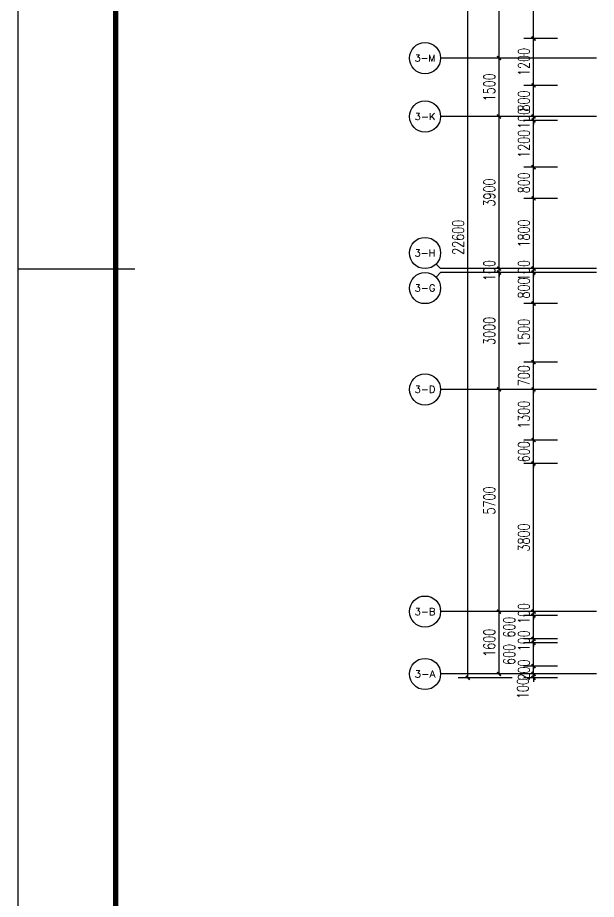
# Model space of a CAD drawing. Extents: x -59851 to 653804, y -249523 to 437614.
# Drawn here: x -59851 to -44989, y 1623 to 24244 of the extents above; entities that cross this region are included whole.
import ezdxf
from ezdxf.enums import TextEntityAlignment as Align

# ---------------------------------------------------------------- set-up
doc = ezdxf.new("R2010")
doc.units = 0
doc.header["$LTSCALE"] = 1000
doc.header["$MEASUREMENT"] = 0
for name, color, linetype in [('A-第三道尺寸线', 105, 'Continuous'), ('AXIS', 3, 'Continuous'), ('AXIS_TEXT', 7, 'Continuous'), ('LABEL_FIXBOX_PM', 7, 'Continuous'), ('LABEL_TXT_PM', 1, 'Continuous')]:
    doc.layers.add(name, color=color, linetype=linetype)
doc.styles.add('_TCH_AXIS', font='COMPLEX', dxfattribs={"bigfont": 'GBCBIG'})
doc.styles.add('_TCH_DIM_T3', font='SIMPLEX.shx', dxfattribs={"width": 0.705882, "bigfont": 'GBCBIG.shx'})
doc.styles.add('COMPLEX', font='COMPLEX')
doc.styles.add('LABEL_TXT_PM', font='pm_njadri_romans1.shx', dxfattribs={"width": 0.7, "bigfont": 'pm_njadri_hztxt.shx'})
doc.dimstyles.new('_TCH_ARCH&&100', dxfattribs={"dimtxt": 297.5, "dimasz": 100, "dimexe": 250, "dimexo": 300, "dimgap": 100, "dimtad": 1, "dimdec": 0, "dimzin": 0, "dimdsep": 46, "dimtxsty": '_TCH_DIM_T3', "dimblk": 'ARCHTICK', "dimcen": 0.09, "dimclrt": 7, "dimazin": 2, "dimtfac": 1, "dimtdec": 0, "dimtix": 1, "dimtmove": 2, "dimatfit": 3, "dimfxl": 0, "dimtolj": 1, "dimtzin": 0, "dimarcsym": 0})

# ---------------------------------------------------------------- blocks, each defined once
blk = doc.blocks.new('PMSheet_A1_20150113_5-3892016032414355901')
at = {"layer": 'LABEL_FIXBOX_PM'}
blk.add_lwpolyline([(0, 594), (841, 594), (841, 0), (0, 0)], close=True, dxfattribs=at)
at = {"layer": 'LABEL_FIXBOX_PM', "const_width": 1.4}
blk.add_lwpolyline([(831, 584), (25, 584), (25, 10), (831, 10)], close=True, dxfattribs=at)
at = {"layer": 'LABEL_FIXBOX_PM', "const_width": 0.35}
blk.add_lwpolyline([(0, 297), (30, 297)], dxfattribs=at)
at = {"layer": 'LABEL_TXT_PM', "style": 'LABEL_TXT_PM'}
for tag, height, width, p in [('修改图应说明理由', 4.5, 0.7, (788.35, 468.8)), ('出图章签名', 4.5, 0.7, (759.46, 338.09)), ('建设单位_U01', 4.5, 0.7, (800.9, 212.14)), ('建设单位', 4.5, 0.7, (800.9, 210.2)), ('建设单位_D01', 4.5, 0.7, (800.9, 207.4)), ('项目名称_U01', 4.5, 0.7, (800.9, 200.42)), ('项目名称', 4.5, 0.7, (800.9, 198.19)), ('项目名称_D01', 4.5, 0.7, (800.9, 195.3)), ('设计编号', 4.5, 0.6, (780.76, 187.9)), ('分项号', 4.5, 0.6, (820.26, 188)), ('项目经理', 4.5, 0.7, (780.26, 172)), ('项目经理签名', 4.5, 0.7, (810.18, 172.26)), ('审定', 4.5, 0.7, (780.26, 163.9)), ('审定签名', 4.5, 0.7, (810.18, 164.16)), ('审核', 4.5, 0.7, (780.26, 156)), ('审核签名', 4.5, 0.7, (810.18, 156.26)), ('项目负责', 4.5, 0.7, (780.26, 148)), ('项目负责签名', 4.5, 0.7, (810.18, 148.26)), ('专业负责', 4.5, 0.7, (780.26, 140)), ('专业负责签名', 4.5, 0.7, (810.18, 140.26)), ('校对', 4.5, 0.7, (780.26, 131.9)), ('校对签名', 4.5, 0.7, (810.18, 132.16)), ('设计', 4.5, 0.7, (780.26, 124)), ('设计签名', 4.5, 0.7, (810.18, 124.26)), ('绘制', 4.5, 0.7, (780.26, 115.9)), ('绘制签名', 4.5, 0.7, (810.18, 116.16)), ('方案_01', 4.5, 0.7, (780.26, 95.9)), ('方案_01签名', 4.5, 0.7, (810.18, 96.16)), ('方案_02', 4.5, 0.7, (780.26, 87.9)), ('方案_02签名', 4.5, 0.7, (810.18, 88.16)), ('方案_03', 4.5, 0.7, (780.29, 79.9)), ('方案_03签名', 4.5, 0.7, (810.2, 80.16)), ('方案_04签名', 4.5, 0.7, (810.18, 72.16)), ('方案_04', 4.5, 0.7, (780.26, 71.9)), ('图名_U02', 4.5, 0.7, (790.5, 60.2)), ('图名_U01', 4.5, 0.7, (790.5, 54.2)), ('图名', 4.5, 0.7, (790.5, 47.96)), ('图名_D01', 4.5, 0.7, (790.5, 42.4)), ('图名_D02', 4.5, 0.7, (790.5, 37)), ('图号', 3.5, 0.7, (760.97, 20.95)), ('图档号', 3.5, 0.7, (781.1, 20.95)), ('日期', 3.5, 0.7, (801.07, 20.95)), ('版本号', 3.5, 0.7, (820.27, 20.95))]:
    blk.add_attdef(tag, text='', height=height, dxfattribs=dict(at, width=width)).set_placement(p, align=Align.CENTER)
blk = doc.blocks.new('_ArchTick')
at = {"color": 0, "linetype": 'ByBlock', "const_width": 0.4}
blk.add_lwpolyline([(-0.5, -0.5), (0.5, 0.5)], dxfattribs=at)
blk = doc.blocks.new('*D2338')
at = {"layer": 'A-第三道尺寸线', "color": 0, "lineweight": -2, "transparency": 16777216}
for p, q in [((-45984, 27206), (-46852, 27206)), ((-46602, 23706), (-46602, 27206)), ((-45984, 23706), (-46852, 23706))]:
    blk.add_line(p, q, dxfattribs=at)
at = {"layer": 'Defpoints', "color": 0, "transparency": 16777216}
for p in [(-46602, 27206), (-45684, 27206), (-45684, 23706)]:
    blk.add_point(p, dxfattribs=at)
at = {"layer": 'A-第三道尺寸线', "color": 0, "lineweight": -2, "transparency": 16777216, "xscale": 100, "yscale": 100, "zscale": 100}
for p, rotation in [((-46602, 27206), 90), ((-46602, 23706), 270)]:
    blk.add_blockref('_ArchTick', p, dxfattribs=dict(at, rotation=rotation))
at = {"layer": 'A-第三道尺寸线', "color": 7, "transparency": 16777216, "insert": (-46851, 25456), "char_height": 297.5, "attachment_point": 5, "rotation": 90, "style": '_TCH_DIM_T3'}
blk.add_mtext('\\A1;3500', dxfattribs=at)
blk = doc.blocks.new('*D2339')
at = {"layer": 'A-第三道尺寸线', "color": 0, "lineweight": -2, "transparency": 16777216}
for p, q in [((-45984, 23706), (-46852, 23706)), ((-46602, 22506), (-46602, 23706)), ((-45984, 22506), (-46852, 22506))]:
    blk.add_line(p, q, dxfattribs=at)
at = {"layer": 'Defpoints', "color": 0, "transparency": 16777216}
for p in [(-46602, 23706), (-45684, 23706), (-45684, 22506)]:
    blk.add_point(p, dxfattribs=at)
at = {"layer": 'A-第三道尺寸线', "color": 0, "lineweight": -2, "transparency": 16777216, "xscale": 100, "yscale": 100, "zscale": 100}
for p, rotation in [((-46602, 23706), 90), ((-46602, 22506), 270)]:
    blk.add_blockref('_ArchTick', p, dxfattribs=dict(at, rotation=rotation))
at = {"layer": 'A-第三道尺寸线', "color": 7, "transparency": 16777216, "insert": (-46851, 23106), "char_height": 297.5, "attachment_point": 5, "rotation": 90, "style": '_TCH_DIM_T3'}
blk.add_mtext('\\A1;1200', dxfattribs=at)
blk = doc.blocks.new('*D2340')
at = {"layer": 'A-第三道尺寸线', "color": 0, "lineweight": -2, "transparency": 16777216}
for p, q in [((-45984, 22506), (-46852, 22506)), ((-46602, 21706), (-46602, 22506)), ((-45984, 21706), (-46852, 21706))]:
    blk.add_line(p, q, dxfattribs=at)
at = {"layer": 'Defpoints', "color": 0, "transparency": 16777216}
for p in [(-46602, 22506), (-45684, 22506), (-45684, 21706)]:
    blk.add_point(p, dxfattribs=at)
at = {"layer": 'A-第三道尺寸线', "color": 0, "lineweight": -2, "transparency": 16777216, "xscale": 100, "yscale": 100, "zscale": 100}
for p, rotation in [((-46602, 22506), 90), ((-46602, 21706), 270)]:
    blk.add_blockref('_ArchTick', p, dxfattribs=dict(at, rotation=rotation))
at = {"layer": 'A-第三道尺寸线', "color": 7, "transparency": 16777216, "insert": (-46851, 22106), "char_height": 297.5, "attachment_point": 5, "rotation": 90, "style": '_TCH_DIM_T3'}
blk.add_mtext('\\A1;800', dxfattribs=at)
blk = doc.blocks.new('*D2341')
at = {"layer": 'A-第三道尺寸线', "color": 0, "lineweight": -2, "transparency": 16777216}
for p, q in [((-46602, 21706), (-46602, 21806)), ((-45984, 21706), (-46852, 21706)), ((-45984, 21606), (-46852, 21606)), ((-46602, 21606), (-46602, 21706)), ((-46602, 21606), (-46602, 21506))]:
    blk.add_line(p, q, dxfattribs=at)
at = {"layer": 'Defpoints', "color": 0, "transparency": 16777216}
for p in [(-46602, 21706), (-45684, 21706), (-45684, 21606)]:
    blk.add_point(p, dxfattribs=at)
at = {"layer": 'A-第三道尺寸线', "color": 0, "lineweight": -2, "transparency": 16777216, "xscale": 100, "yscale": 100, "zscale": 100}
for p, rotation in [((-46602, 21706), 270), ((-46602, 21606), 90)]:
    blk.add_blockref('_ArchTick', p, dxfattribs=dict(at, rotation=rotation))
at = {"layer": 'A-第三道尺寸线', "color": 7, "transparency": 16777216, "insert": (-46851, 21656), "char_height": 297.5, "attachment_point": 5, "rotation": 90, "style": '_TCH_DIM_T3'}
blk.add_mtext('\\A1;100', dxfattribs=at)
blk = doc.blocks.new('*D2342')
at = {"layer": 'A-第三道尺寸线', "color": 0, "lineweight": -2, "transparency": 16777216}
for p, q in [((-45984, 21606), (-46852, 21606)), ((-46602, 20406), (-46602, 21606)), ((-45984, 20406), (-46852, 20406))]:
    blk.add_line(p, q, dxfattribs=at)
at = {"layer": 'Defpoints', "color": 0, "transparency": 16777216}
for p in [(-46602, 21606), (-45684, 21606), (-45684, 20406)]:
    blk.add_point(p, dxfattribs=at)
at = {"layer": 'A-第三道尺寸线', "color": 0, "lineweight": -2, "transparency": 16777216, "xscale": 100, "yscale": 100, "zscale": 100}
for p, rotation in [((-46602, 21606), 90), ((-46602, 20406), 270)]:
    blk.add_blockref('_ArchTick', p, dxfattribs=dict(at, rotation=rotation))
at = {"layer": 'A-第三道尺寸线', "color": 7, "transparency": 16777216, "insert": (-46851, 21006), "char_height": 297.5, "attachment_point": 5, "rotation": 90, "style": '_TCH_DIM_T3'}
blk.add_mtext('\\A1;1200', dxfattribs=at)
blk = doc.blocks.new('*D2343')
at = {"layer": 'A-第三道尺寸线', "color": 0, "lineweight": -2, "transparency": 16777216}
for p, q in [((-45984, 20406), (-46852, 20406)), ((-46602, 19606), (-46602, 20406)), ((-45984, 19606), (-46852, 19606))]:
    blk.add_line(p, q, dxfattribs=at)
at = {"layer": 'Defpoints', "color": 0, "transparency": 16777216}
for p in [(-46602, 20406), (-45684, 20406), (-45684, 19606)]:
    blk.add_point(p, dxfattribs=at)
at = {"layer": 'A-第三道尺寸线', "color": 0, "lineweight": -2, "transparency": 16777216, "xscale": 100, "yscale": 100, "zscale": 100}
for p, rotation in [((-46602, 20406), 90), ((-46602, 19606), 270)]:
    blk.add_blockref('_ArchTick', p, dxfattribs=dict(at, rotation=rotation))
at = {"layer": 'A-第三道尺寸线', "color": 7, "transparency": 16777216, "insert": (-46851, 20006), "char_height": 297.5, "attachment_point": 5, "rotation": 90, "style": '_TCH_DIM_T3'}
blk.add_mtext('\\A1;800', dxfattribs=at)
blk = doc.blocks.new('*D2344')
at = {"layer": 'A-第三道尺寸线', "color": 0, "lineweight": -2, "transparency": 16777216}
for p, q in [((-45984, 19606), (-46852, 19606)), ((-46602, 17806), (-46602, 19606)), ((-45984, 17806), (-46852, 17806))]:
    blk.add_line(p, q, dxfattribs=at)
at = {"layer": 'Defpoints', "color": 0, "transparency": 16777216}
for p in [(-46602, 19606), (-45684, 19606), (-45684, 17806)]:
    blk.add_point(p, dxfattribs=at)
at = {"layer": 'A-第三道尺寸线', "color": 0, "lineweight": -2, "transparency": 16777216, "xscale": 100, "yscale": 100, "zscale": 100}
for p, rotation in [((-46602, 19606), 90), ((-46602, 17806), 270)]:
    blk.add_blockref('_ArchTick', p, dxfattribs=dict(at, rotation=rotation))
at = {"layer": 'A-第三道尺寸线', "color": 7, "transparency": 16777216, "insert": (-46851, 18706), "char_height": 297.5, "attachment_point": 5, "rotation": 90, "style": '_TCH_DIM_T3'}
blk.add_mtext('\\A1;1800', dxfattribs=at)
blk = doc.blocks.new('*D2345')
at = {"layer": 'A-第三道尺寸线', "color": 0, "lineweight": -2, "transparency": 16777216}
for p, q in [((-46602, 17806), (-46602, 17906)), ((-45984, 17806), (-46852, 17806)), ((-45984, 17706), (-46852, 17706)), ((-46602, 17706), (-46602, 17806)), ((-46602, 17706), (-46602, 17606))]:
    blk.add_line(p, q, dxfattribs=at)
at = {"layer": 'Defpoints', "color": 0, "transparency": 16777216}
for p in [(-46602, 17806), (-45684, 17806), (-45684, 17706)]:
    blk.add_point(p, dxfattribs=at)
at = {"layer": 'A-第三道尺寸线', "color": 0, "lineweight": -2, "transparency": 16777216, "xscale": 100, "yscale": 100, "zscale": 100}
for p, rotation in [((-46602, 17806), 270), ((-46602, 17706), 90)]:
    blk.add_blockref('_ArchTick', p, dxfattribs=dict(at, rotation=rotation))
at = {"layer": 'A-第三道尺寸线', "color": 7, "transparency": 16777216, "insert": (-46851, 17756), "char_height": 297.5, "attachment_point": 5, "rotation": 90, "style": '_TCH_DIM_T3'}
blk.add_mtext('\\A1;100', dxfattribs=at)
blk = doc.blocks.new('*D2346')
at = {"layer": 'A-第三道尺寸线', "color": 0, "lineweight": -2, "transparency": 16777216}
for p, q in [((-45984, 17706), (-46852, 17706)), ((-46602, 16906), (-46602, 17706)), ((-45984, 16906), (-46852, 16906))]:
    blk.add_line(p, q, dxfattribs=at)
at = {"layer": 'Defpoints', "color": 0, "transparency": 16777216}
for p in [(-46602, 17706), (-45684, 17706), (-45684, 16906)]:
    blk.add_point(p, dxfattribs=at)
at = {"layer": 'A-第三道尺寸线', "color": 0, "lineweight": -2, "transparency": 16777216, "xscale": 100, "yscale": 100, "zscale": 100}
for p, rotation in [((-46602, 17706), 90), ((-46602, 16906), 270)]:
    blk.add_blockref('_ArchTick', p, dxfattribs=dict(at, rotation=rotation))
at = {"layer": 'A-第三道尺寸线', "color": 7, "transparency": 16777216, "insert": (-46851, 17306), "char_height": 297.5, "attachment_point": 5, "rotation": 90, "style": '_TCH_DIM_T3'}
blk.add_mtext('\\A1;800', dxfattribs=at)
blk = doc.blocks.new('*D2347')
at = {"layer": 'A-第三道尺寸线', "color": 0, "lineweight": -2, "transparency": 16777216}
for p, q in [((-45984, 16906), (-46852, 16906)), ((-46602, 15406), (-46602, 16906)), ((-45984, 15406), (-46852, 15406))]:
    blk.add_line(p, q, dxfattribs=at)
at = {"layer": 'Defpoints', "color": 0, "transparency": 16777216}
for p in [(-46602, 16906), (-45684, 16906), (-45684, 15406)]:
    blk.add_point(p, dxfattribs=at)
at = {"layer": 'A-第三道尺寸线', "color": 0, "lineweight": -2, "transparency": 16777216, "xscale": 100, "yscale": 100, "zscale": 100}
for p, rotation in [((-46602, 16906), 90), ((-46602, 15406), 270)]:
    blk.add_blockref('_ArchTick', p, dxfattribs=dict(at, rotation=rotation))
at = {"layer": 'A-第三道尺寸线', "color": 7, "transparency": 16777216, "insert": (-46851, 16156), "char_height": 297.5, "attachment_point": 5, "rotation": 90, "style": '_TCH_DIM_T3'}
blk.add_mtext('\\A1;1500', dxfattribs=at)
blk = doc.blocks.new('*D2348')
at = {"layer": 'A-第三道尺寸线', "color": 0, "lineweight": -2, "transparency": 16777216}
for p, q in [((-45984, 15406), (-46852, 15406)), ((-46602, 15406), (-46602, 15506)), ((-46602, 14706), (-46602, 15406)), ((-45984, 14706), (-46852, 14706)), ((-46602, 14706), (-46602, 14606))]:
    blk.add_line(p, q, dxfattribs=at)
at = {"layer": 'Defpoints', "color": 0, "transparency": 16777216}
for p in [(-46602, 15406), (-45684, 15406), (-45684, 14706)]:
    blk.add_point(p, dxfattribs=at)
at = {"layer": 'A-第三道尺寸线', "color": 0, "lineweight": -2, "transparency": 16777216, "xscale": 100, "yscale": 100, "zscale": 100}
for p, rotation in [((-46602, 15406), 270), ((-46602, 14706), 90)]:
    blk.add_blockref('_ArchTick', p, dxfattribs=dict(at, rotation=rotation))
at = {"layer": 'A-第三道尺寸线', "color": 7, "transparency": 16777216, "insert": (-46851, 15056), "char_height": 297.5, "attachment_point": 5, "rotation": 90, "style": '_TCH_DIM_T3'}
blk.add_mtext('\\A1;700', dxfattribs=at)
blk = doc.blocks.new('*D2349')
at = {"layer": 'A-第三道尺寸线', "color": 0, "lineweight": -2, "transparency": 16777216}
for p, q in [((-45984, 14706), (-46852, 14706)), ((-46602, 13406), (-46602, 14706)), ((-45984, 13406), (-46852, 13406))]:
    blk.add_line(p, q, dxfattribs=at)
at = {"layer": 'Defpoints', "color": 0, "transparency": 16777216}
for p in [(-46602, 14706), (-45684, 14706), (-45684, 13406)]:
    blk.add_point(p, dxfattribs=at)
at = {"layer": 'A-第三道尺寸线', "color": 0, "lineweight": -2, "transparency": 16777216, "xscale": 100, "yscale": 100, "zscale": 100}
for p, rotation in [((-46602, 14706), 90), ((-46602, 13406), 270)]:
    blk.add_blockref('_ArchTick', p, dxfattribs=dict(at, rotation=rotation))
at = {"layer": 'A-第三道尺寸线', "color": 7, "transparency": 16777216, "insert": (-46851, 14056), "char_height": 297.5, "attachment_point": 5, "rotation": 90, "style": '_TCH_DIM_T3'}
blk.add_mtext('\\A1;1300', dxfattribs=at)
blk = doc.blocks.new('*D2350')
at = {"layer": 'A-第三道尺寸线', "color": 0, "lineweight": -2, "transparency": 16777216}
for p, q in [((-45984, 13406), (-46852, 13406)), ((-46602, 13406), (-46602, 13506)), ((-46602, 12806), (-46602, 13406)), ((-45984, 12806), (-46852, 12806)), ((-46602, 12806), (-46602, 12706))]:
    blk.add_line(p, q, dxfattribs=at)
at = {"layer": 'Defpoints', "color": 0, "transparency": 16777216}
for p in [(-46602, 13406), (-45684, 13406), (-45684, 12806)]:
    blk.add_point(p, dxfattribs=at)
at = {"layer": 'A-第三道尺寸线', "color": 0, "lineweight": -2, "transparency": 16777216, "xscale": 100, "yscale": 100, "zscale": 100}
for p, rotation in [((-46602, 13406), 270), ((-46602, 12806), 90)]:
    blk.add_blockref('_ArchTick', p, dxfattribs=dict(at, rotation=rotation))
at = {"layer": 'A-第三道尺寸线', "color": 7, "transparency": 16777216, "insert": (-46851, 13106), "char_height": 297.5, "attachment_point": 5, "rotation": 90, "style": '_TCH_DIM_T3'}
blk.add_mtext('\\A1;600', dxfattribs=at)
blk = doc.blocks.new('*D2351')
at = {"layer": 'A-第三道尺寸线', "color": 0, "lineweight": -2, "transparency": 16777216}
for p, q in [((-45984, 12806), (-46852, 12806)), ((-46602, 9006), (-46602, 12806)), ((-45984, 9006), (-46852, 9006))]:
    blk.add_line(p, q, dxfattribs=at)
at = {"layer": 'Defpoints', "color": 0, "transparency": 16777216}
for p in [(-46602, 12806), (-45684, 12806), (-45684, 9006)]:
    blk.add_point(p, dxfattribs=at)
at = {"layer": 'A-第三道尺寸线', "color": 0, "lineweight": -2, "transparency": 16777216, "xscale": 100, "yscale": 100, "zscale": 100}
for p, rotation in [((-46602, 12806), 90), ((-46602, 9006), 270)]:
    blk.add_blockref('_ArchTick', p, dxfattribs=dict(at, rotation=rotation))
at = {"layer": 'A-第三道尺寸线', "color": 7, "transparency": 16777216, "insert": (-46851, 10906), "char_height": 297.5, "attachment_point": 5, "rotation": 90, "style": '_TCH_DIM_T3'}
blk.add_mtext('\\A1;3800', dxfattribs=at)
blk = doc.blocks.new('*D2352')
at = {"layer": 'A-第三道尺寸线', "color": 0, "lineweight": -2, "transparency": 16777216}
for p, q in [((-46602, 9006), (-46602, 9106)), ((-45984, 9006), (-46852, 9006)), ((-45984, 8906), (-46852, 8906)), ((-46602, 8906), (-46602, 9006)), ((-46602, 8906), (-46602, 8806))]:
    blk.add_line(p, q, dxfattribs=at)
at = {"layer": 'Defpoints', "color": 0, "transparency": 16777216}
for p in [(-46602, 9006), (-45684, 9006), (-45684, 8906)]:
    blk.add_point(p, dxfattribs=at)
at = {"layer": 'A-第三道尺寸线', "color": 0, "lineweight": -2, "transparency": 16777216, "xscale": 100, "yscale": 100, "zscale": 100}
for p, rotation in [((-46602, 9006), 270), ((-46602, 8906), 90)]:
    blk.add_blockref('_ArchTick', p, dxfattribs=dict(at, rotation=rotation))
at = {"layer": 'A-第三道尺寸线', "color": 7, "transparency": 16777216, "insert": (-46851, 8956), "char_height": 297.5, "attachment_point": 5, "rotation": 90, "style": '_TCH_DIM_T3'}
blk.add_mtext('\\A1;100', dxfattribs=at)
blk = doc.blocks.new('*D2353')
at = {"layer": 'A-第三道尺寸线', "color": 0, "lineweight": -2, "transparency": 16777216}
for p, q in [((-45984, 8906), (-46852, 8906)), ((-46602, 8306), (-46602, 8906)), ((-45984, 8306), (-46852, 8306))]:
    blk.add_line(p, q, dxfattribs=at)
at = {"layer": 'Defpoints', "color": 0, "transparency": 16777216}
for p in [(-46602, 8906), (-45684, 8906), (-45684, 8306)]:
    blk.add_point(p, dxfattribs=at)
at = {"layer": 'A-第三道尺寸线', "color": 0, "lineweight": -2, "transparency": 16777216, "xscale": 100, "yscale": 100, "zscale": 100}
for p, rotation in [((-46602, 8906), 90), ((-46602, 8306), 270)]:
    blk.add_blockref('_ArchTick', p, dxfattribs=dict(at, rotation=rotation))
at = {"layer": 'A-第三道尺寸线', "color": 7, "transparency": 16777216, "insert": (-47227, 8606), "char_height": 297.5, "attachment_point": 5, "rotation": 90, "style": '_TCH_DIM_T3'}
blk.add_mtext('\\A1;600', dxfattribs=at)
blk = doc.blocks.new('*D2354')
at = {"layer": 'A-第三道尺寸线', "color": 0, "lineweight": -2, "transparency": 16777216}
for p, q in [((-46602, 8306), (-46602, 8406)), ((-45984, 8306), (-46852, 8306)), ((-45984, 8206), (-46852, 8206)), ((-46602, 8206), (-46602, 8306)), ((-46602, 8206), (-46602, 8106))]:
    blk.add_line(p, q, dxfattribs=at)
at = {"layer": 'Defpoints', "color": 0, "transparency": 16777216}
for p in [(-46602, 8306), (-45684, 8306), (-45684, 8206)]:
    blk.add_point(p, dxfattribs=at)
at = {"layer": 'A-第三道尺寸线', "color": 0, "lineweight": -2, "transparency": 16777216, "xscale": 100, "yscale": 100, "zscale": 100}
for p, rotation in [((-46602, 8306), 270), ((-46602, 8206), 90)]:
    blk.add_blockref('_ArchTick', p, dxfattribs=dict(at, rotation=rotation))
at = {"layer": 'A-第三道尺寸线', "color": 7, "transparency": 16777216, "insert": (-46851, 8256), "char_height": 297.5, "attachment_point": 5, "rotation": 90, "style": '_TCH_DIM_T3'}
blk.add_mtext('\\A1;100', dxfattribs=at)
blk = doc.blocks.new('*D2355')
at = {"layer": 'A-第三道尺寸线', "color": 0, "lineweight": -2, "transparency": 16777216}
for p, q in [((-45984, 8206), (-46852, 8206)), ((-46602, 7606), (-46602, 8206)), ((-45984, 7606), (-46852, 7606))]:
    blk.add_line(p, q, dxfattribs=at)
at = {"layer": 'Defpoints', "color": 0, "transparency": 16777216}
for p in [(-46602, 8206), (-45684, 8206), (-45684, 7606)]:
    blk.add_point(p, dxfattribs=at)
at = {"layer": 'A-第三道尺寸线', "color": 0, "lineweight": -2, "transparency": 16777216, "xscale": 100, "yscale": 100, "zscale": 100}
for p, rotation in [((-46602, 8206), 90), ((-46602, 7606), 270)]:
    blk.add_blockref('_ArchTick', p, dxfattribs=dict(at, rotation=rotation))
at = {"layer": 'A-第三道尺寸线', "color": 7, "transparency": 16777216, "insert": (-47227, 7906), "char_height": 297.5, "attachment_point": 5, "rotation": 90, "style": '_TCH_DIM_T3'}
blk.add_mtext('\\A1;600', dxfattribs=at)
blk = doc.blocks.new('*D2356')
at = {"layer": 'A-第三道尺寸线', "color": 0, "lineweight": -2, "transparency": 16777216}
for p, q in [((-46602, 7606), (-46602, 7706)), ((-45984, 7606), (-46852, 7606)), ((-46602, 7406), (-46602, 7606)), ((-45984, 7406), (-46852, 7406)), ((-46602, 7406), (-46602, 7306))]:
    blk.add_line(p, q, dxfattribs=at)
at = {"layer": 'Defpoints', "color": 0, "transparency": 16777216}
for p in [(-46602, 7606), (-45684, 7606), (-45684, 7406)]:
    blk.add_point(p, dxfattribs=at)
at = {"layer": 'A-第三道尺寸线', "color": 0, "lineweight": -2, "transparency": 16777216, "xscale": 100, "yscale": 100, "zscale": 100}
for p, rotation in [((-46602, 7606), 270), ((-46602, 7406), 90)]:
    blk.add_blockref('_ArchTick', p, dxfattribs=dict(at, rotation=rotation))
at = {"layer": 'A-第三道尺寸线', "color": 7, "transparency": 16777216, "insert": (-46851, 7506), "char_height": 297.5, "attachment_point": 5, "rotation": 90, "style": '_TCH_DIM_T3'}
blk.add_mtext('\\A1;200', dxfattribs=at)
blk = doc.blocks.new('*D2357')
at = {"layer": 'A-第三道尺寸线', "color": 0, "lineweight": -2, "transparency": 16777216}
for p, q in [((-46602, 7406), (-46602, 7506)), ((-45984, 7406), (-46852, 7406)), ((-45984, 7306), (-46852, 7306)), ((-46602, 7306), (-46602, 7406)), ((-46602, 7306), (-46602, 7206))]:
    blk.add_line(p, q, dxfattribs=at)
at = {"layer": 'Defpoints', "color": 0, "transparency": 16777216}
for p in [(-46602, 7406), (-45684, 7406), (-45684, 7306)]:
    blk.add_point(p, dxfattribs=at)
at = {"layer": 'A-第三道尺寸线', "color": 0, "lineweight": -2, "transparency": 16777216, "xscale": 100, "yscale": 100, "zscale": 100}
for p, rotation in [((-46602, 7406), 270), ((-46602, 7306), 90)]:
    blk.add_blockref('_ArchTick', p, dxfattribs=dict(at, rotation=rotation))
at = {"layer": 'A-第三道尺寸线', "color": 7, "transparency": 16777216, "insert": (-46877, 7031), "char_height": 297.5, "attachment_point": 5, "rotation": 90, "style": '_TCH_DIM_T3'}
blk.add_mtext('\\A1;100', dxfattribs=at)
blk = doc.blocks.new('*D3291')
at = {"layer": 'AXIS', "color": 0, "lineweight": -2, "transparency": 16777216}
for p, q in [((-45289, 9006), (-47739, 9006)), ((-47489, 7406), (-47489, 9006)), ((-45289, 7406), (-47739, 7406))]:
    blk.add_line(p, q, dxfattribs=at)
at = {"layer": 'Defpoints', "color": 0, "transparency": 16777216}
for p in [(-47489, 9006), (-44989, 9006), (-44989, 7406)]:
    blk.add_point(p, dxfattribs=at)
at = {"layer": 'AXIS', "color": 0, "lineweight": -2, "transparency": 16777216, "xscale": 100, "yscale": 100, "zscale": 100}
for p, rotation in [((-47489, 9006), 90), ((-47489, 7406), 270)]:
    blk.add_blockref('_ArchTick', p, dxfattribs=dict(at, rotation=rotation))
at = {"layer": 'AXIS', "color": 7, "transparency": 16777216, "insert": (-47737, 8206), "char_height": 297.5, "attachment_point": 5, "rotation": 90, "style": '_TCH_DIM_T3'}
blk.add_mtext('\\A1;1600', dxfattribs=at)
blk = doc.blocks.new('*D3292')
at = {"layer": 'AXIS', "color": 0, "lineweight": -2, "transparency": 16777216}
for p, q in [((-45289, 14706), (-47739, 14706)), ((-47489, 9006), (-47489, 14706)), ((-45289, 9006), (-47739, 9006))]:
    blk.add_line(p, q, dxfattribs=at)
at = {"layer": 'Defpoints', "color": 0, "transparency": 16777216}
for p in [(-47489, 14706), (-44989, 14706), (-44989, 9006)]:
    blk.add_point(p, dxfattribs=at)
at = {"layer": 'AXIS', "color": 0, "lineweight": -2, "transparency": 16777216, "xscale": 100, "yscale": 100, "zscale": 100}
for p, rotation in [((-47489, 14706), 90), ((-47489, 9006), 270)]:
    blk.add_blockref('_ArchTick', p, dxfattribs=dict(at, rotation=rotation))
at = {"layer": 'AXIS', "color": 7, "transparency": 16777216, "insert": (-47737, 11856), "char_height": 297.5, "attachment_point": 5, "rotation": 90, "style": '_TCH_DIM_T3'}
blk.add_mtext('\\A1;5700', dxfattribs=at)
blk = doc.blocks.new('*D3293')
at = {"layer": 'AXIS', "color": 0, "lineweight": -2, "transparency": 16777216}
for p, q in [((-45289, 17706), (-47739, 17706)), ((-47489, 14706), (-47489, 17706)), ((-45289, 14706), (-47739, 14706))]:
    blk.add_line(p, q, dxfattribs=at)
at = {"layer": 'Defpoints', "color": 0, "transparency": 16777216}
for p in [(-47489, 17706), (-44989, 17706), (-44989, 14706)]:
    blk.add_point(p, dxfattribs=at)
at = {"layer": 'AXIS', "color": 0, "lineweight": -2, "transparency": 16777216, "xscale": 100, "yscale": 100, "zscale": 100}
for p, rotation in [((-47489, 17706), 90), ((-47489, 14706), 270)]:
    blk.add_blockref('_ArchTick', p, dxfattribs=dict(at, rotation=rotation))
at = {"layer": 'AXIS', "color": 7, "transparency": 16777216, "insert": (-47737, 16206), "char_height": 297.5, "attachment_point": 5, "rotation": 90, "style": '_TCH_DIM_T3'}
blk.add_mtext('\\A1;3000', dxfattribs=at)
blk = doc.blocks.new('*D3294')
at = {"layer": 'AXIS', "color": 0, "lineweight": -2, "transparency": 16777216}
for p, q in [((-47489, 17806), (-47489, 17906)), ((-45289, 17806), (-47739, 17806)), ((-45289, 17706), (-47739, 17706)), ((-47489, 17706), (-47489, 17806)), ((-47489, 17706), (-47489, 17606))]:
    blk.add_line(p, q, dxfattribs=at)
at = {"layer": 'Defpoints', "color": 0, "transparency": 16777216}
for p in [(-47489, 17806), (-44989, 17806), (-44989, 17706)]:
    blk.add_point(p, dxfattribs=at)
at = {"layer": 'AXIS', "color": 0, "lineweight": -2, "transparency": 16777216, "xscale": 100, "yscale": 100, "zscale": 100}
for p, rotation in [((-47489, 17806), 270), ((-47489, 17706), 90)]:
    blk.add_blockref('_ArchTick', p, dxfattribs=dict(at, rotation=rotation))
at = {"layer": 'AXIS', "color": 7, "transparency": 16777216, "insert": (-47737, 17756), "char_height": 297.5, "attachment_point": 5, "rotation": 90, "style": '_TCH_DIM_T3'}
blk.add_mtext('\\A1;100', dxfattribs=at)
blk = doc.blocks.new('*D3295')
at = {"layer": 'AXIS', "color": 0, "lineweight": -2, "transparency": 16777216}
for p, q in [((-45289, 21706), (-47739, 21706)), ((-47489, 17806), (-47489, 21706)), ((-45289, 17806), (-47739, 17806))]:
    blk.add_line(p, q, dxfattribs=at)
at = {"layer": 'Defpoints', "color": 0, "transparency": 16777216}
for p in [(-47489, 21706), (-44989, 21706), (-44989, 17806)]:
    blk.add_point(p, dxfattribs=at)
at = {"layer": 'AXIS', "color": 0, "lineweight": -2, "transparency": 16777216, "xscale": 100, "yscale": 100, "zscale": 100}
for p, rotation in [((-47489, 21706), 90), ((-47489, 17806), 270)]:
    blk.add_blockref('_ArchTick', p, dxfattribs=dict(at, rotation=rotation))
at = {"layer": 'AXIS', "color": 7, "transparency": 16777216, "insert": (-47737, 19756), "char_height": 297.5, "attachment_point": 5, "rotation": 90, "style": '_TCH_DIM_T3'}
blk.add_mtext('\\A1;3900', dxfattribs=at)
blk = doc.blocks.new('*D3296')
at = {"layer": 'AXIS', "color": 0, "lineweight": -2, "transparency": 16777216}
for p, q in [((-45289, 23206), (-47739, 23206)), ((-47489, 21706), (-47489, 23206)), ((-45289, 21706), (-47739, 21706))]:
    blk.add_line(p, q, dxfattribs=at)
at = {"layer": 'Defpoints', "color": 0, "transparency": 16777216}
for p in [(-47489, 23206), (-44989, 23206), (-44989, 21706)]:
    blk.add_point(p, dxfattribs=at)
at = {"layer": 'AXIS', "color": 0, "lineweight": -2, "transparency": 16777216, "xscale": 100, "yscale": 100, "zscale": 100}
for p, rotation in [((-47489, 23206), 90), ((-47489, 21706), 270)]:
    blk.add_blockref('_ArchTick', p, dxfattribs=dict(at, rotation=rotation))
at = {"layer": 'AXIS', "color": 7, "transparency": 16777216, "insert": (-47737, 22456), "char_height": 297.5, "attachment_point": 5, "rotation": 90, "style": '_TCH_DIM_T3'}
blk.add_mtext('\\A1;1500', dxfattribs=at)
blk = doc.blocks.new('*D3297')
at = {"layer": 'AXIS', "color": 0, "lineweight": -2, "transparency": 16777216}
for p, q in [((-45289, 28006), (-47739, 28006)), ((-47489, 23206), (-47489, 28006)), ((-45289, 23206), (-47739, 23206))]:
    blk.add_line(p, q, dxfattribs=at)
at = {"layer": 'Defpoints', "color": 0, "transparency": 16777216}
for p in [(-47489, 28006), (-44989, 28006), (-44989, 23206)]:
    blk.add_point(p, dxfattribs=at)
at = {"layer": 'AXIS', "color": 0, "lineweight": -2, "transparency": 16777216, "xscale": 100, "yscale": 100, "zscale": 100}
for p, rotation in [((-47489, 28006), 90), ((-47489, 23206), 270)]:
    blk.add_blockref('_ArchTick', p, dxfattribs=dict(at, rotation=rotation))
at = {"layer": 'AXIS', "color": 7, "transparency": 16777216, "insert": (-47737, 25606), "char_height": 297.5, "attachment_point": 5, "rotation": 90, "style": '_TCH_DIM_T3'}
blk.add_mtext('\\A1;4800', dxfattribs=at)
blk = doc.blocks.new('*D3299')
at = {"layer": 'AXIS', "color": 0, "lineweight": -2, "transparency": 16777216}
for p, q in [((-47152, 29906), (-48539, 29906)), ((-48289, 7306), (-48289, 29906)), ((-47152, 7306), (-48539, 7306))]:
    blk.add_line(p, q, dxfattribs=at)
at = {"layer": 'Defpoints', "color": 0, "transparency": 16777216}
for p in [(-48289, 29906), (-46852, 29906), (-46852, 7306)]:
    blk.add_point(p, dxfattribs=at)
at = {"layer": 'AXIS', "color": 0, "lineweight": -2, "transparency": 16777216, "xscale": 100, "yscale": 100, "zscale": 100}
for p, rotation in [((-48289, 29906), 90), ((-48289, 7306), 270)]:
    blk.add_blockref('_ArchTick', p, dxfattribs=dict(at, rotation=rotation))
at = {"layer": 'AXIS', "color": 7, "transparency": 16777216, "insert": (-48537, 18606), "char_height": 297.5, "attachment_point": 5, "rotation": 90, "style": '_TCH_DIM_T3'}
blk.add_mtext('\\A1;22600', dxfattribs=at)
blk = doc.blocks.new('_AXISO')
blk.add_circle((0, 0), 0.5)
at = {"layer": 'AXIS_TEXT', "style": 'COMPLEX', "width": 1.041667}
blk.add_attdef('A', text='', height=0.56, dxfattribs=at).set_placement((-0.25, -0.28), (0.25, -0.28), align=Align.FIT)

msp = doc.modelspace()

# ---------------------------------------------------------------- linework, layer by layer
at = {"layer": 'AXIS'}
for p, q in [((-44988.6, 23205.7), (-48988.6, 23205.7)), ((-44988.6, 21705.7), (-48988.6, 21705.7)), ((-49105.7, 17922.9), (-48988.6, 17805.7)), ((-49105.7, 17588.6), (-48988.6, 17705.7)), ((-44988.6, 17805.7), (-48988.6, 17805.7)), ((-44988.6, 17705.7), (-48988.6, 17705.7)), ((-44988.6, 14705.7), (-48988.6, 14705.7)), ((-44988.6, 9005.7), (-48988.6, 9005.7)), ((-44988.6, 7405.7), (-48988.6, 7405.7))]:
    msp.add_line(p, q, dxfattribs=at)

# ---------------------------------------------------------------- block references
at = {"xscale": 100, "yscale": 100, "zscale": 100}
msp.add_blockref('PMSheet_A1_20150113_5-3892016032414355901', (-59833.4, -11905.4), dxfattribs=at)
at = {"layer": 'AXIS'}
ref = msp.add_blockref('_AXISO', (-49388.6, 23205.7), dxfattribs=dict(at, xscale=800, yscale=800, zscale=800))
ref.add_attrib('A', '3-M', dxfattribs={"layer": 'AXIS_TEXT', "height": 169.79, "style": '_TCH_AXIS'}).set_placement((-49655.4, 23120.8), (-49121.8, 23120.8), align=Align.FIT)
ref = msp.add_blockref('_AXISO', (-49388.6, 21705.7), dxfattribs=dict(at, xscale=800, yscale=800, zscale=800))
ref.add_attrib('A', '3-K', dxfattribs={"layer": 'AXIS_TEXT', "height": 174.59, "style": '_TCH_AXIS'}).set_placement((-49654.6, 21618.4), (-49122.5, 21618.4), align=Align.FIT)
ref = msp.add_blockref('_AXISO', (-49388.6, 18205.7), dxfattribs=dict(at, xscale=800, yscale=800, zscale=800))
ref.add_attrib('A', '3-H', dxfattribs={"layer": 'AXIS_TEXT', "height": 172.16, "style": '_TCH_AXIS'}).set_placement((-49655, 18119.7), (-49122.1, 18119.7), align=Align.FIT)
ref = msp.add_blockref('_AXISO', (-49388.6, 17305.7), dxfattribs=dict(at, xscale=800, yscale=800, zscale=800))
ref.add_attrib('A', '3-G', dxfattribs={"layer": 'AXIS_TEXT', "height": 177.09, "style": '_TCH_AXIS'}).set_placement((-49654.2, 17217.2), (-49122.9, 17217.2), align=Align.FIT)
ref = msp.add_blockref('_AXISO', (-49388.6, 14705.7), dxfattribs=dict(at, xscale=800, yscale=800, zscale=800))
ref.add_attrib('A', '3-D', dxfattribs={"layer": 'AXIS_TEXT', "height": 179.65, "style": '_TCH_AXIS'}).set_placement((-49653.8, 14615.9), (-49123.4, 14615.9), align=Align.FIT)
ref = msp.add_blockref('_AXISO', (-49388.6, 9005.7), dxfattribs=dict(at, xscale=800, yscale=800, zscale=800))
ref.add_attrib('A', '3-B', dxfattribs={"layer": 'AXIS_TEXT', "height": 179.65, "style": '_TCH_AXIS'}).set_placement((-49653.8, 8915.9), (-49123.4, 8915.9), align=Align.FIT)
ref = msp.add_blockref('_AXISO', (-49388.6, 7405.7), dxfattribs=dict(at, xscale=800, yscale=800, zscale=800))
ref.add_attrib('A', '3-A', dxfattribs={"layer": 'AXIS_TEXT', "height": 177.09, "style": '_TCH_AXIS'}).set_placement((-49654.2, 7317.2), (-49122.9, 7317.2), align=Align.FIT)

# ---------------------------------------------------------------- dimensions: what is measured, and where the dimension line sits
at = {"layer": 'A-第三道尺寸线'}
for p1, p2, picture, middle in [((-45684.3, 23705.7), (-45684.3, 27205.7), '*D2338', (-46851, 25455.7)), ((-45684.3, 22505.7), (-45684.3, 23705.7), '*D2339', (-46851, 23105.7)), ((-45684.3, 21705.7), (-45684.3, 22505.7), '*D2340', (-46851, 22105.7)), ((-45684.3, 21605.7), (-45684.3, 21705.7), '*D2341', (-46851, 21655.7)), ((-45684.3, 20405.7), (-45684.3, 21605.7), '*D2342', (-46851, 21005.7)), ((-45684.3, 19605.7), (-45684.3, 20405.7), '*D2343', (-46851, 20005.7)), ((-45684.3, 17805.7), (-45684.3, 19605.7), '*D2344', (-46851, 18705.7)), ((-45684.3, 17705.7), (-45684.3, 17805.7), '*D2345', (-46851, 17755.7)), ((-45684.3, 16905.7), (-45684.3, 17705.7), '*D2346', (-46851, 17305.7)), ((-45684.3, 15405.7), (-45684.3, 16905.7), '*D2347', (-46851, 16155.7)), ((-45684.3, 14705.7), (-45684.3, 15405.7), '*D2348', (-46851, 15055.7)), ((-45684.3, 13405.7), (-45684.3, 14705.7), '*D2349', (-46851, 14055.7)), ((-45684.3, 12805.7), (-45684.3, 13405.7), '*D2350', (-46851, 13105.7)), ((-45684.3, 9005.7), (-45684.3, 12805.7), '*D2351', (-46851, 10905.7)), ((-45684.3, 8905.7), (-45684.3, 9005.7), '*D2352', (-46851, 8955.7)), ((-45684.3, 8205.7), (-45684.3, 8305.7), '*D2354', (-46851, 8255.7)), ((-45684.3, 7405.7), (-45684.3, 7605.7), '*D2356', (-46851, 7505.7))]:
    dim = msp.add_aligned_dim(p1=p1, p2=p2, distance=917.9, dimstyle='_TCH_ARCH&&100', dxfattribs=at)
    dim.commit()
    dim.dimension.update_dxf_attribs({"geometry": picture, "text_midpoint": middle})
for base, p1, p2, picture, middle in [((-46602.2, 8905.7), (-45684.3, 8305.7), (-45684.3, 8905.7), '*D2353', (-47227.2, 8605.7)), ((-46602.2, 8205.7), (-45684.3, 7605.7), (-45684.3, 8205.7), '*D2355', (-47227.2, 7905.7)), ((-46602.2, 7405.7), (-45684.3, 7305.7), (-45684.3, 7405.7), '*D2357', (-46877.2, 7030.7))]:
    dim = msp.add_linear_dim(base=base, p1=p1, p2=p2, angle=90, dimstyle='_TCH_ARCH&&100', dxfattribs=at)
    dim.commit()
    dim.dimension.update_dxf_attribs({"geometry": picture, "text_midpoint": middle, "dimtype": 161})
at = {"layer": 'AXIS'}
for p1, p2, distance, picture, middle in [((-46852.2, 7305.7), (-46852.2, 29905.7), 1436.3, '*D3299', (-48537.3, 18605.7)), ((-44988.6, 23205.7), (-44988.6, 28005.7), 2500, '*D3297', (-47737.3, 25605.7)), ((-44988.6, 21705.7), (-44988.6, 23205.7), 2500, '*D3296', (-47737.3, 22455.7)), ((-44988.6, 17805.7), (-44988.6, 21705.7), 2500, '*D3295', (-47737.3, 19755.7)), ((-44988.6, 17705.7), (-44988.6, 17805.7), 2500, '*D3294', (-47737.3, 17755.7)), ((-44988.6, 14705.7), (-44988.6, 17705.7), 2500, '*D3293', (-47737.3, 16205.7)), ((-44988.6, 9005.7), (-44988.6, 14705.7), 2500, '*D3292', (-47737.3, 11855.7)), ((-44988.6, 7405.7), (-44988.6, 9005.7), 2500, '*D3291', (-47737.3, 8205.7))]:
    dim = msp.add_aligned_dim(p1=p1, p2=p2, distance=distance, dimstyle='_TCH_ARCH&&100', dxfattribs=at)
    dim.commit()
    dim.dimension.update_dxf_attribs({"geometry": picture, "text_midpoint": middle})

doc.saveas('drawing.dxf')
